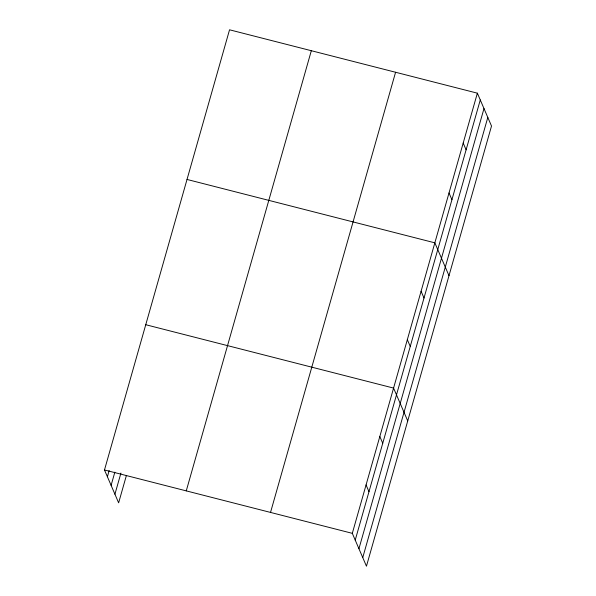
<?xml version="1.0" encoding="UTF-8"?>
<svg xmlns="http://www.w3.org/2000/svg" width="596" height="596" viewBox="0 0 596 596"><rect width="100%" height="100%" fill="white"/><g stroke="black" fill="none" stroke-linecap="round" stroke-linejoin="round"><path stroke-width="0.89" d="M126.389 475.533L118.634 502.83L104.486 469.968L229.542 29.8L477.366 93.17L491.514 126.032L366.458 566.2L352.31 533.338L477.366 93.17M107.399 476.74L109.15 470.572M111.109 485.345L114.857 472.144M114.924 494.218L120.928 473.09M186.265 490.88L311.321 50.712M270.524 512.426L395.58 72.258M355.223 540.11L480.279 99.942M358.934 548.722L483.989 108.554M362.748 557.588L487.811 117.419M187.025 179.456L434.849 242.833L448.997 275.687M145.752 324.716L393.576 388.085L407.731 420.947M104.486 469.968L352.31 533.338M463.189 143.055L466.109 149.827M449.019 192.948L451.932 199.712M421.089 291.25L424.002 298.015M407.336 339.668L410.249 346.432M379.823 436.503L382.736 443.275M366.063 484.921L368.976 491.693"/></g></svg>
